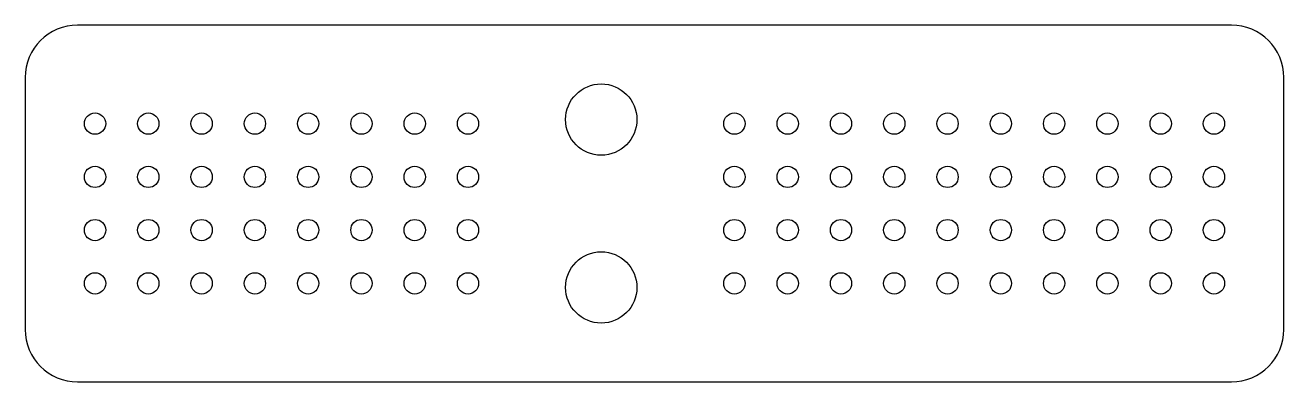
# Model space of a CAD drawing. Header units: millimetres. Extents: x -63 to -3, y -6 to 11.
import ezdxf

# ---------------------------------------------------------------- set-up
doc = ezdxf.new("R2010")
doc.units = ezdxf.units.MM
doc.layers.add('Shape2DView', color=7, linetype='CONTINUOUS')

msp = doc.modelspace()

# ---------------------------------------------------------------- linework, layer by layer
at = {"layer": 'Shape2DView'}
for p, q in [((-5.52, 11.04), (-60.52, 11.04)), ((-63.02, 8.54), (-63.02, -3.46)), ((-3.02, -3.46), (-3.02, 8.54)), ((-60.52, -5.96), (-5.52, -5.96))]:
    msp.add_line(p, q, dxfattribs=at)
for centre, radius in [((-35.56, 6.54), 1.7), ((-59.69, 6.35), 0.508), ((-57.15, 6.35), 0.508), ((-54.61, 6.35), 0.508), ((-52.07, 6.35), 0.508), ((-49.53, 6.35), 0.508), ((-46.99, 6.35), 0.508), ((-44.45, 6.35), 0.508), ((-41.91, 6.35), 0.508), ((-29.21, 6.35), 0.508), ((-26.67, 6.35), 0.508), ((-24.13, 6.35), 0.508), ((-21.59, 6.35), 0.508), ((-19.05, 6.35), 0.508), ((-16.51, 6.35), 0.508), ((-13.97, 6.35), 0.508), ((-11.43, 6.35), 0.508), ((-8.89, 6.35), 0.508), ((-6.35, 6.35), 0.508), ((-59.69, 3.81), 0.508), ((-57.15, 3.81), 0.508), ((-54.61, 3.81), 0.508), ((-52.07, 3.81), 0.508), ((-49.53, 3.81), 0.508), ((-46.99, 3.81), 0.508), ((-44.45, 3.81), 0.508), ((-41.91, 3.81), 0.508), ((-29.21, 3.81), 0.508), ((-26.67, 3.81), 0.508), ((-24.13, 3.81), 0.508), ((-21.59, 3.81), 0.508), ((-19.05, 3.81), 0.508), ((-16.51, 3.81), 0.508), ((-13.97, 3.81), 0.508), ((-11.43, 3.81), 0.508), ((-8.89, 3.81), 0.508), ((-6.35, 3.81), 0.508), ((-59.69, 1.27), 0.508), ((-57.15, 1.27), 0.508), ((-54.61, 1.27), 0.508), ((-52.07, 1.27), 0.508), ((-49.53, 1.27), 0.508), ((-46.99, 1.27), 0.508), ((-44.45, 1.27), 0.508), ((-41.91, 1.27), 0.508), ((-29.21, 1.27), 0.508), ((-26.67, 1.27), 0.508), ((-24.13, 1.27), 0.508), ((-21.59, 1.27), 0.508), ((-19.05, 1.27), 0.508), ((-16.51, 1.27), 0.508), ((-13.97, 1.27), 0.508), ((-11.43, 1.27), 0.508), ((-8.89, 1.27), 0.508), ((-6.35, 1.27), 0.508), ((-35.56, -1.46), 1.7), ((-59.69, -1.27), 0.508), ((-57.15, -1.27), 0.508), ((-54.61, -1.27), 0.508), ((-52.07, -1.27), 0.508), ((-49.53, -1.27), 0.508), ((-46.99, -1.27), 0.508), ((-44.45, -1.27), 0.508), ((-41.91, -1.27), 0.508), ((-29.21, -1.27), 0.508), ((-26.67, -1.27), 0.508), ((-24.13, -1.27), 0.508), ((-21.59, -1.27), 0.508), ((-19.05, -1.27), 0.508), ((-16.51, -1.27), 0.508), ((-13.97, -1.27), 0.508), ((-11.43, -1.27), 0.508), ((-8.89, -1.27), 0.508), ((-6.35, -1.27), 0.508)]:
    msp.add_circle(centre, radius, dxfattribs=at)
for centre, start, end in [((-60.52, 8.54), 90, 180), ((-5.52, 8.54), 0, 90), ((-60.52, -3.46), -180, -90), ((-5.52, -3.46), -90, 0)]:
    msp.add_arc(centre, 2.5, start, end, dxfattribs=at)

doc.saveas('drawing.dxf')
